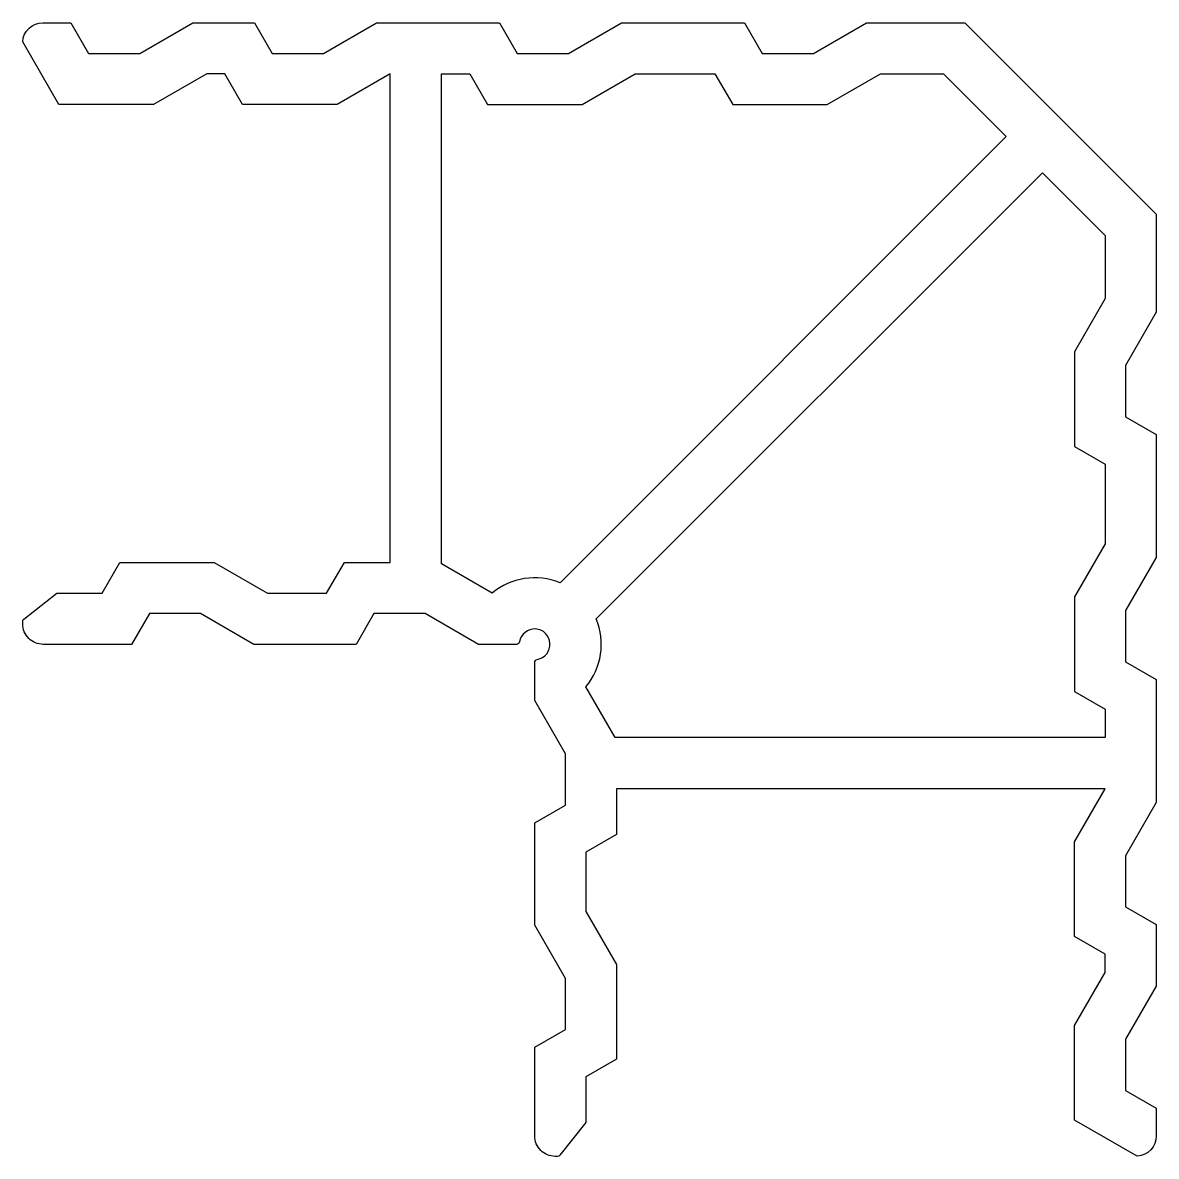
# Model space of a CAD drawing. Extents: x 272 to 383, y 67 to 178.
import ezdxf

# ---------------------------------------------------------------- set-up
doc = ezdxf.new("R2010")
doc.units = 0
doc.header["$LTSCALE"] = 15
doc.layers.get('0').update_dxf_attribs({"linetype": 'CONTINUOUS'})
doc.layers.add('ANA', color=220, linetype='CONTINUOUS')

msp = doc.modelspace()

# ---------------------------------------------------------------- linework, layer by layer
at = {"color": 0, "linetype": 'BYBLOCK'}
for points in [[(339.43, 173.11), (341.16, 170.11), (350.38, 170.11), (355.58, 173.11), (361.76, 173.11), (367.88, 167), (324.3, 123.42, 0.277927), (317.67, 122.41), (312.72, 125.27), (312.72, 173.11), (315.5, 173.11), (317.23, 170.11), (326.46, 170.11), (331.65, 173.11)], [(377.53, 135.01), (377.53, 127.24), (374.53, 122.04), (374.53, 112.81), (377.53, 111.08), (377.53, 108.31), (329.68, 108.31), (326.83, 113.26, 0.277926), (327.84, 119.89), (371.41, 163.46), (377.53, 157.34), (377.53, 151.17), (374.53, 145.97), (374.53, 136.74)]]:
    msp.add_lwpolyline(points, format="xyb", close=True, dxfattribs=at)
at = {"layer": 'ANA', "color": 0}
msp.add_lwpolyline([(271.83, 176.24, -0.395281), (273.83, 178.11), (276.53, 178.11), (278.26, 175.11), (283.26, 175.11), (288.46, 178.11), (294.46, 178.11), (296.19, 175.11), (301.19, 175.11), (306.38, 178.11), (318.38, 178.11), (320.12, 175.11), (325.12, 175.11), (330.31, 178.11), (342.31, 178.11), (344.04, 175.11), (349.04, 175.11), (354.24, 178.11), (363.83, 178.11), (382.53, 159.41), (382.53, 149.83), (379.53, 144.63), (379.53, 139.63), (382.53, 137.9), (382.53, 125.9), (379.53, 120.7), (379.53, 115.7), (382.53, 113.97), (382.53, 101.97), (379.53, 96.77), (379.53, 91.77), (382.53, 90.04), (382.53, 84.04), (379.53, 78.84), (379.53, 73.84), (382.53, 72.11), (382.53, 69.41, -0.395281), (380.66, 67.42), (374.53, 70.96), (374.53, 80.18), (377.53, 85.38), (377.53, 87.15), (374.53, 88.89), (374.53, 98.11), (377.53, 103.31), (329.83, 103.31), (329.83, 98.83), (326.83, 97.1), (326.83, 91.33), (329.83, 86.13), (329.83, 76.9), (326.83, 75.17), (326.83, 70.73), (324.29, 67.53, -0.229178), (324.06, 67.41), (323.83, 67.41, -0.414214), (321.83, 69.41), (321.83, 78.06), (324.83, 79.79), (324.83, 84.79), (321.83, 89.99), (321.83, 99.99), (324.83, 101.72), (324.83, 106.72), (321.83, 111.91), (321.83, 115.64, -0.365977), (322.08, 115.94, 1.937711), (320.35, 117.66, -0.365977), (320.05, 117.41), (316.33, 117.41), (311.13, 120.41), (306.13, 120.41), (304.4, 117.41), (294.4, 117.41), (289.21, 120.41), (284.21, 120.41), (282.47, 117.41), (273.84, 117.41, -0.416459), (271.83, 119.41), (271.83, 119.64, -0.229178), (271.94, 119.88), (275.15, 122.41), (279.59, 122.41), (281.32, 125.41), (290.54, 125.41), (295.74, 122.41), (301.51, 122.41), (303.25, 125.41), (307.72, 125.41), (307.72, 173.11), (302.53, 170.11), (293.3, 170.11), (291.57, 173.11), (289.8, 173.11), (284.6, 170.11), (275.37, 170.11)], format="xyb", close=True, dxfattribs=at)

doc.saveas('drawing.dxf')
